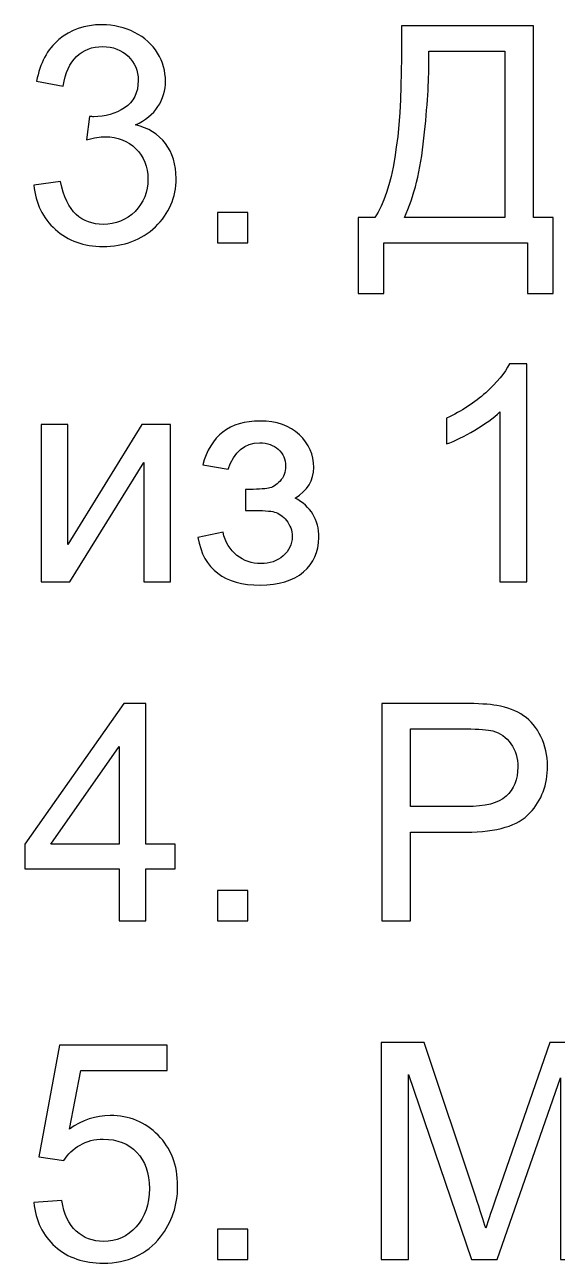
# Model space of a CAD drawing. Header units: centimetres. Extents: x 259 to 610, y 357 to 1252.
# Drawn here: x 290.07 to 296.27, y 1017.45 to 1031.85 of the extents above; entities that cross this region are included whole.
import ezdxf

# ---------------------------------------------------------------- set-up
doc = ezdxf.new("R2010")
doc.units = ezdxf.units.CM
doc.header["$MEASUREMENT"] = 0
doc.layers.add('layer 1', color=7, linetype='Continuous')

msp = doc.modelspace()

# ---------------------------------------------------------------- linework, layer by layer
at = {"layer": 'layer 1', "color": 250}
for points, knots in [([(290.17746, 1029.98143), (290.17746, 1029.98143), (290.4879, 1030.02376), (290.4879, 1030.02376), (290.4879, 1030.02376), (290.52377, 1029.84737), (290.58374, 1029.72037), (290.66899, 1029.64276), (290.66899, 1029.64276), (290.75425, 1029.56515), (290.8589, 1029.52634), (290.98296, 1029.52634), (290.98296, 1029.52634), (291.12995, 1029.52634), (291.25401, 1029.57691), (291.35397, 1029.67804), (291.35397, 1029.67804), (291.45392, 1029.77917), (291.5039, 1029.9044), (291.5039, 1030.05375), (291.5039, 1030.05375), (291.5039, 1030.19603), (291.45745, 1030.31362), (291.36396, 1030.40652), (291.36396, 1030.40652), (291.27107, 1030.49883), (291.15288, 1030.54528), (291.00883, 1030.54528), (291.00883, 1030.54528), (290.95004, 1030.54528), (290.87713, 1030.53352), (290.78952, 1030.51059), (290.78952, 1030.51059), (290.78952, 1030.51059), (290.82421, 1030.78223), (290.82421, 1030.78223), (290.82421, 1030.78223), (290.84479, 1030.77988), (290.86184, 1030.7787), (290.87419, 1030.7787), (290.87419, 1030.7787), (291.00707, 1030.7787), (291.12584, 1030.81339), (291.23226, 1030.88218), (291.23226, 1030.88218), (291.33809, 1030.95098), (291.39101, 1031.05681), (291.39101, 1031.19968), (291.39101, 1031.19968), (291.39101, 1031.31316), (291.3522, 1031.40723), (291.27518, 1031.4819), (291.27518, 1031.4819), (291.19816, 1031.55658), (291.09879, 1031.59362), (290.97708, 1031.59362), (290.97708, 1031.59362), (290.85596, 1031.59362), (290.75542, 1031.5554), (290.67487, 1031.47896), (290.67487, 1031.47896), (290.59432, 1031.40253), (290.54258, 1031.28788), (290.51965, 1031.13501), (290.51965, 1031.13501), (290.51965, 1031.13501), (290.20921, 1031.19145), (290.20921, 1031.19145), (290.20921, 1031.19145), (290.24742, 1031.39959), (290.33327, 1031.56128), (290.46791, 1031.67593), (290.46791, 1031.67593), (290.60196, 1031.79058), (290.76953, 1031.84762), (290.96944, 1031.84762), (290.96944, 1031.84762), (291.10702, 1031.84762), (291.23402, 1031.81822), (291.34985, 1031.75883), (291.34985, 1031.75883), (291.46627, 1031.70004), (291.55505, 1031.61949), (291.6162, 1031.51777), (291.6162, 1031.51777), (291.67793, 1031.41546), (291.70851, 1031.30728), (291.70851, 1031.19263), (291.70851, 1031.19263), (291.70851, 1031.08385), (291.67911, 1030.98508), (291.6209, 1030.89571), (291.6209, 1030.89571), (291.56211, 1030.80634), (291.47509, 1030.73519), (291.36044, 1030.68228), (291.36044, 1030.68228), (291.50978, 1030.64817), (291.62561, 1030.57644), (291.70851, 1030.46767), (291.70851, 1030.46767), (291.79082, 1030.35949), (291.83198, 1030.22308), (291.83198, 1030.06021), (291.83198, 1030.06021), (291.83198, 1029.83973), (291.75143, 1029.65217), (291.59092, 1029.49871), (291.59092, 1029.49871), (291.42981, 1029.34525), (291.22638, 1029.26882), (290.98061, 1029.26882), (290.98061, 1029.26882), (290.75895, 1029.26882), (290.57492, 1029.33526), (290.42852, 1029.46755), (290.42852, 1029.46755), (290.28153, 1029.59984), (290.19803, 1029.77094), (290.17746, 1029.98143)], [0, 0, 0, 0, 0.03225806, 0.03225806, 0.03225806, 0.03225806, 0.06451613, 0.06451613, 0.06451613, 0.06451613, 0.09677419, 0.09677419, 0.09677419, 0.09677419, 0.12903226, 0.12903226, 0.12903226, 0.12903226, 0.16129032, 0.16129032, 0.16129032, 0.16129032, 0.19354839, 0.19354839, 0.19354839, 0.19354839, 0.22580645, 0.22580645, 0.22580645, 0.22580645, 0.25806452, 0.25806452, 0.25806452, 0.25806452, 0.29032258, 0.29032258, 0.29032258, 0.29032258, 0.32258065, 0.32258065, 0.32258065, 0.32258065, 0.35483871, 0.35483871, 0.35483871, 0.35483871, 0.38709677, 0.38709677, 0.38709677, 0.38709677, 0.41935484, 0.41935484, 0.41935484, 0.41935484, 0.4516129, 0.4516129, 0.4516129, 0.4516129, 0.48387097, 0.48387097, 0.48387097, 0.48387097, 0.51612903, 0.51612903, 0.51612903, 0.51612903, 0.5483871, 0.5483871, 0.5483871, 0.5483871, 0.58064516, 0.58064516, 0.58064516, 0.58064516, 0.61290323, 0.61290323, 0.61290323, 0.61290323, 0.64516129, 0.64516129, 0.64516129, 0.64516129, 0.67741935, 0.67741935, 0.67741935, 0.67741935, 0.70967742, 0.70967742, 0.70967742, 0.70967742, 0.74193548, 0.74193548, 0.74193548, 0.74193548, 0.77419355, 0.77419355, 0.77419355, 0.77419355, 0.80645161, 0.80645161, 0.80645161, 0.80645161, 0.83870968, 0.83870968, 0.83870968, 0.83870968, 0.87096774, 0.87096774, 0.87096774, 0.87096774, 0.90322581, 0.90322581, 0.90322581, 0.90322581, 0.93548387, 0.93548387, 0.93548387, 0.93548387, 1, 1, 1, 1]), ([(294.45252, 1031.83703), (294.45252, 1031.83703), (295.99063, 1031.83703), (295.99063, 1031.83703), (295.99063, 1031.83703), (295.99063, 1031.83703), (295.99063, 1029.60748), (295.99063, 1029.60748), (295.99063, 1029.60748), (295.99063, 1029.60748), (296.21641, 1029.60748), (296.21641, 1029.60748), (296.21641, 1029.60748), (296.21641, 1029.60748), (296.21641, 1028.72201), (296.21641, 1028.72201), (296.21641, 1028.72201), (296.21641, 1028.72201), (295.92008, 1028.72201), (295.92008, 1028.72201), (295.92008, 1028.72201), (295.92008, 1028.72201), (295.92008, 1029.31115), (295.92008, 1029.31115), (295.92008, 1029.31115), (295.92008, 1029.31115), (294.24791, 1029.31115), (294.24791, 1029.31115), (294.24791, 1029.31115), (294.24791, 1029.31115), (294.24791, 1028.72201), (294.24791, 1028.72201), (294.24791, 1028.72201), (294.24791, 1028.72201), (293.95158, 1028.72201), (293.95158, 1028.72201), (293.95158, 1028.72201), (293.95158, 1028.72201), (293.95158, 1029.60748), (293.95158, 1029.60748), (293.95158, 1029.60748), (293.95158, 1029.60748), (294.14561, 1029.60748), (294.14561, 1029.60748), (294.14561, 1029.60748), (294.35022, 1029.9144), (294.45252, 1030.5347), (294.45252, 1031.46779), (294.45252, 1031.46779), (294.45252, 1031.46779), (294.45252, 1031.83703), (294.45252, 1031.83703)], [0, 0, 0, 0, 0.07142857, 0.07142857, 0.07142857, 0.07142857, 0.14285714, 0.14285714, 0.14285714, 0.14285714, 0.21428571, 0.21428571, 0.21428571, 0.21428571, 0.28571429, 0.28571429, 0.28571429, 0.28571429, 0.35714286, 0.35714286, 0.35714286, 0.35714286, 0.42857143, 0.42857143, 0.42857143, 0.42857143, 0.5, 0.5, 0.5, 0.5, 0.57142857, 0.57142857, 0.57142857, 0.57142857, 0.64285714, 0.64285714, 0.64285714, 0.64285714, 0.71428571, 0.71428571, 0.71428571, 0.71428571, 0.78571429, 0.78571429, 0.78571429, 0.78571429, 0.85714286, 0.85714286, 0.85714286, 0.85714286, 1, 1, 1, 1]), ([(295.65549, 1031.5407), (295.65549, 1031.5407), (294.77355, 1031.5407), (294.77355, 1031.5407), (294.77355, 1031.5407), (294.77355, 1031.5407), (294.77355, 1031.41135), (294.77355, 1031.41135), (294.77355, 1031.41135), (294.77355, 1031.19616), (294.75415, 1030.90159), (294.71534, 1030.52823), (294.71534, 1030.52823), (294.67712, 1030.15487), (294.60069, 1029.84796), (294.4878, 1029.60748), (294.4878, 1029.60748), (294.4878, 1029.60748), (295.65549, 1029.60748), (295.65549, 1029.60748), (295.65549, 1029.60748), (295.65549, 1029.60748), (295.65549, 1031.5407), (295.65549, 1031.5407)], [0, 0, 0, 0, 0.14285714, 0.14285714, 0.14285714, 0.14285714, 0.28571429, 0.28571429, 0.28571429, 0.28571429, 0.42857143, 0.42857143, 0.42857143, 0.42857143, 0.57142857, 0.57142857, 0.57142857, 0.57142857, 0.71428571, 0.71428571, 0.71428571, 0.71428571, 1, 1, 1, 1]), ([(292.31235, 1029.31115), (292.31235, 1029.31115), (292.31235, 1029.66393), (292.31235, 1029.66393), (292.31235, 1029.66393), (292.31235, 1029.66393), (292.66512, 1029.66393), (292.66512, 1029.66393), (292.66512, 1029.66393), (292.66512, 1029.66393), (292.66512, 1029.31115), (292.66512, 1029.31115), (292.66512, 1029.31115), (292.66512, 1029.31115), (292.31235, 1029.31115), (292.31235, 1029.31115)], [0, 0, 0, 0, 0.2, 0.2, 0.2, 0.2, 0.4, 0.4, 0.4, 0.4, 0.6, 0.6, 0.6, 0.6, 1, 1, 1, 1]), ([(295.91008, 1025.37004), (295.91008, 1025.37004), (295.59964, 1025.37004), (295.59964, 1025.37004), (295.59964, 1025.37004), (295.59964, 1025.37004), (295.59964, 1027.34677), (295.59964, 1027.34677), (295.59964, 1027.34677), (295.52497, 1027.27504), (295.42678, 1027.20389), (295.30566, 1027.13275), (295.30566, 1027.13275), (295.18454, 1027.06161), (295.07517, 1027.0081), (294.97875, 1026.97282), (294.97875, 1026.97282), (294.97875, 1026.97282), (294.97875, 1027.27268), (294.97875, 1027.27268), (294.97875, 1027.27268), (295.1522, 1027.35382), (295.30389, 1027.4526), (295.43383, 1027.56902), (295.43383, 1027.56902), (295.56377, 1027.68485), (295.65608, 1027.79715), (295.71017, 1027.90651), (295.71017, 1027.90651), (295.71017, 1027.90651), (295.91008, 1027.90651), (295.91008, 1027.90651), (295.91008, 1027.90651), (295.91008, 1027.90651), (295.91008, 1025.37004), (295.91008, 1025.37004)], [0, 0, 0, 0, 0.1, 0.1, 0.1, 0.1, 0.2, 0.2, 0.2, 0.2, 0.3, 0.3, 0.3, 0.3, 0.4, 0.4, 0.4, 0.4, 0.5, 0.5, 0.5, 0.5, 0.6, 0.6, 0.6, 0.6, 0.7, 0.7, 0.7, 0.7, 0.8, 0.8, 0.8, 0.8, 1, 1, 1, 1]), ([(290.26212, 1027.20095), (290.26212, 1027.20095), (290.57257, 1027.20095), (290.57257, 1027.20095), (290.57257, 1027.20095), (290.57257, 1027.20095), (290.57257, 1025.80454), (290.57257, 1025.80454), (290.57257, 1025.80454), (290.57257, 1025.80454), (291.43511, 1027.20095), (291.43511, 1027.20095), (291.43511, 1027.20095), (291.43511, 1027.20095), (291.76848, 1027.20095), (291.76848, 1027.20095), (291.76848, 1027.20095), (291.76848, 1027.20095), (291.76848, 1025.37004), (291.76848, 1025.37004), (291.76848, 1025.37004), (291.76848, 1025.37004), (291.45804, 1025.37004), (291.45804, 1025.37004), (291.45804, 1025.37004), (291.45804, 1025.37004), (291.45804, 1026.75763), (291.45804, 1026.75763), (291.45804, 1026.75763), (291.45804, 1026.75763), (290.59667, 1025.37004), (290.59667, 1025.37004), (290.59667, 1025.37004), (290.59667, 1025.37004), (290.26212, 1025.37004), (290.26212, 1025.37004), (290.26212, 1025.37004), (290.26212, 1025.37004), (290.26212, 1027.20095), (290.26212, 1027.20095)], [0, 0, 0, 0, 0.09090909, 0.09090909, 0.09090909, 0.09090909, 0.18181818, 0.18181818, 0.18181818, 0.18181818, 0.27272727, 0.27272727, 0.27272727, 0.27272727, 0.36363636, 0.36363636, 0.36363636, 0.36363636, 0.45454545, 0.45454545, 0.45454545, 0.45454545, 0.54545455, 0.54545455, 0.54545455, 0.54545455, 0.63636364, 0.63636364, 0.63636364, 0.63636364, 0.72727273, 0.72727273, 0.72727273, 0.72727273, 0.81818182, 0.81818182, 0.81818182, 0.81818182, 1, 1, 1, 1]), ([(292.63867, 1026.19907), (292.63867, 1026.19907), (292.63867, 1026.44248), (292.63867, 1026.44248), (292.63867, 1026.44248), (292.76919, 1026.44366), (292.85856, 1026.44895), (292.9056, 1026.45777), (292.9056, 1026.45777), (292.95323, 1026.46718), (292.9985, 1026.49422), (293.04083, 1026.54008), (293.04083, 1026.54008), (293.08317, 1026.58594), (293.10433, 1026.64298), (293.10433, 1026.71177), (293.10433, 1026.71177), (293.10433, 1026.79467), (293.0767, 1026.8617), (293.02084, 1026.91109), (293.02084, 1026.91109), (292.96499, 1026.96106), (292.89325, 1026.98576), (292.80447, 1026.98576), (292.80447, 1026.98576), (292.62985, 1026.98576), (292.50755, 1026.88345), (292.43758, 1026.67884), (292.43758, 1026.67884), (292.43758, 1026.67884), (292.14125, 1026.72823), (292.14125, 1026.72823), (292.14125, 1026.72823), (292.23297, 1027.06925), (292.45522, 1027.23976), (292.80682, 1027.23976), (292.80682, 1027.23976), (293.00203, 1027.23976), (293.1549, 1027.18684), (293.26602, 1027.08042), (293.26602, 1027.08042), (293.37715, 1026.974), (293.43241, 1026.847), (293.43241, 1026.69942), (293.43241, 1026.69942), (293.43241, 1026.55067), (293.3601, 1026.4319), (293.21604, 1026.34429), (293.21604, 1026.34429), (293.30835, 1026.2949), (293.37715, 1026.23199), (293.4236, 1026.15556), (293.4236, 1026.15556), (293.46946, 1026.07912), (293.49239, 1025.98858), (293.49239, 1025.88392), (293.49239, 1025.88392), (293.49239, 1025.71988), (293.43241, 1025.587), (293.31306, 1025.48469), (293.31306, 1025.48469), (293.19311, 1025.38239), (293.02613, 1025.33123), (292.81094, 1025.33123), (292.81094, 1025.33123), (292.39349, 1025.33123), (292.15125, 1025.51585), (292.08481, 1025.88509), (292.08481, 1025.88509), (292.08481, 1025.88509), (292.37761, 1025.94859), (292.37761, 1025.94859), (292.37761, 1025.94859), (292.40407, 1025.83218), (292.45757, 1025.74163), (292.53871, 1025.67754), (292.53871, 1025.67754), (292.61985, 1025.61346), (292.71216, 1025.58171), (292.81682, 1025.58171), (292.81682, 1025.58171), (292.92148, 1025.58171), (293.00849, 1025.6111), (293.07787, 1025.67049), (293.07787, 1025.67049), (293.14725, 1025.72928), (293.18194, 1025.80454), (293.18194, 1025.89627), (293.18194, 1025.89627), (293.18194, 1025.96741), (293.16019, 1026.02915), (293.11668, 1026.08206), (293.11668, 1026.08206), (293.07317, 1026.13498), (293.02672, 1026.1679), (292.97733, 1026.18084), (292.97733, 1026.18084), (292.92794, 1026.19436), (292.83857, 1026.20083), (292.70922, 1026.20083), (292.70922, 1026.20083), (292.69864, 1026.20083), (292.67512, 1026.20024), (292.63867, 1026.19907)], [0, 0, 0, 0, 0.03703704, 0.03703704, 0.03703704, 0.03703704, 0.07407407, 0.07407407, 0.07407407, 0.07407407, 0.11111111, 0.11111111, 0.11111111, 0.11111111, 0.14814815, 0.14814815, 0.14814815, 0.14814815, 0.18518519, 0.18518519, 0.18518519, 0.18518519, 0.22222222, 0.22222222, 0.22222222, 0.22222222, 0.25925926, 0.25925926, 0.25925926, 0.25925926, 0.2962963, 0.2962963, 0.2962963, 0.2962963, 0.33333333, 0.33333333, 0.33333333, 0.33333333, 0.37037037, 0.37037037, 0.37037037, 0.37037037, 0.40740741, 0.40740741, 0.40740741, 0.40740741, 0.44444444, 0.44444444, 0.44444444, 0.44444444, 0.48148148, 0.48148148, 0.48148148, 0.48148148, 0.51851852, 0.51851852, 0.51851852, 0.51851852, 0.55555556, 0.55555556, 0.55555556, 0.55555556, 0.59259259, 0.59259259, 0.59259259, 0.59259259, 0.62962963, 0.62962963, 0.62962963, 0.62962963, 0.66666667, 0.66666667, 0.66666667, 0.66666667, 0.7037037, 0.7037037, 0.7037037, 0.7037037, 0.74074074, 0.74074074, 0.74074074, 0.74074074, 0.77777778, 0.77777778, 0.77777778, 0.77777778, 0.81481481, 0.81481481, 0.81481481, 0.81481481, 0.85185185, 0.85185185, 0.85185185, 0.85185185, 0.88888889, 0.88888889, 0.88888889, 0.88888889, 0.92592593, 0.92592593, 0.92592593, 0.92592593, 1, 1, 1, 1]), ([(291.16876, 1021.42893), (291.16876, 1021.42893), (291.16876, 1022.03218), (291.16876, 1022.03218), (291.16876, 1022.03218), (291.16876, 1022.03218), (290.07162, 1022.03218), (290.07162, 1022.03218), (290.07162, 1022.03218), (290.07162, 1022.03218), (290.07162, 1022.31793), (290.07162, 1022.31793), (290.07162, 1022.31793), (290.07162, 1022.31793), (291.2252, 1023.95481), (291.2252, 1023.95481), (291.2252, 1023.95481), (291.2252, 1023.95481), (291.4792, 1023.95481), (291.4792, 1023.95481), (291.4792, 1023.95481), (291.4792, 1023.95481), (291.4792, 1022.31793), (291.4792, 1022.31793), (291.4792, 1022.31793), (291.4792, 1022.31793), (291.8214, 1022.31793), (291.8214, 1022.31793), (291.8214, 1022.31793), (291.8214, 1022.31793), (291.8214, 1022.03218), (291.8214, 1022.03218), (291.8214, 1022.03218), (291.8214, 1022.03218), (291.4792, 1022.03218), (291.4792, 1022.03218), (291.4792, 1022.03218), (291.4792, 1022.03218), (291.4792, 1021.42893), (291.4792, 1021.42893), (291.4792, 1021.42893), (291.4792, 1021.42893), (291.16876, 1021.42893), (291.16876, 1021.42893)], [0, 0, 0, 0, 0.08333333, 0.08333333, 0.08333333, 0.08333333, 0.16666667, 0.16666667, 0.16666667, 0.16666667, 0.25, 0.25, 0.25, 0.25, 0.33333333, 0.33333333, 0.33333333, 0.33333333, 0.41666667, 0.41666667, 0.41666667, 0.41666667, 0.5, 0.5, 0.5, 0.5, 0.58333333, 0.58333333, 0.58333333, 0.58333333, 0.66666667, 0.66666667, 0.66666667, 0.66666667, 0.75, 0.75, 0.75, 0.75, 0.83333333, 0.83333333, 0.83333333, 0.83333333, 1, 1, 1, 1]), ([(294.22322, 1021.42893), (294.22322, 1021.42893), (294.22322, 1023.95481), (294.22322, 1023.95481), (294.22322, 1023.95481), (294.22322, 1023.95481), (295.17689, 1023.95481), (295.17689, 1023.95481), (295.17689, 1023.95481), (295.34446, 1023.95481), (295.47264, 1023.94658), (295.56142, 1023.93071), (295.56142, 1023.93071), (295.68548, 1023.91013), (295.78955, 1023.87073), (295.87363, 1023.81311), (295.87363, 1023.81311), (295.95771, 1023.75491), (296.02532, 1023.67377), (296.07647, 1023.5697), (296.07647, 1023.5697), (296.12763, 1023.46563), (296.15291, 1023.35098), (296.15291, 1023.22574), (296.15291, 1023.22574), (296.15291, 1023.01172), (296.0847, 1022.83004), (295.94771, 1022.68188), (295.94771, 1022.68188), (295.8113, 1022.53312), (295.56377, 1022.45904), (295.20629, 1022.45904), (295.20629, 1022.45904), (295.20629, 1022.45904), (294.55836, 1022.45904), (294.55836, 1022.45904), (294.55836, 1022.45904), (294.55836, 1022.45904), (294.55836, 1021.42893), (294.55836, 1021.42893), (294.55836, 1021.42893), (294.55836, 1021.42893), (294.22322, 1021.42893), (294.22322, 1021.42893)], [0, 0, 0, 0, 0.08333333, 0.08333333, 0.08333333, 0.08333333, 0.16666667, 0.16666667, 0.16666667, 0.16666667, 0.25, 0.25, 0.25, 0.25, 0.33333333, 0.33333333, 0.33333333, 0.33333333, 0.41666667, 0.41666667, 0.41666667, 0.41666667, 0.5, 0.5, 0.5, 0.5, 0.58333333, 0.58333333, 0.58333333, 0.58333333, 0.66666667, 0.66666667, 0.66666667, 0.66666667, 0.75, 0.75, 0.75, 0.75, 0.83333333, 0.83333333, 0.83333333, 0.83333333, 1, 1, 1, 1]), ([(294.55836, 1022.75537), (294.55836, 1022.75537), (295.21099, 1022.75537), (295.21099, 1022.75537), (295.21099, 1022.75537), (295.42736, 1022.75537), (295.58023, 1022.79535), (295.67137, 1022.8759), (295.67137, 1022.8759), (295.76191, 1022.95645), (295.80719, 1023.06934), (295.80719, 1023.21575), (295.80719, 1023.21575), (295.80719, 1023.32099), (295.78073, 1023.41154), (295.72722, 1023.4868), (295.72722, 1023.4868), (295.67372, 1023.56205), (295.60316, 1023.61203), (295.51615, 1023.63614), (295.51615, 1023.63614), (295.4597, 1023.65084), (295.35563, 1023.65848), (295.20453, 1023.65848), (295.20453, 1023.65848), (295.20453, 1023.65848), (294.55836, 1023.65848), (294.55836, 1023.65848), (294.55836, 1023.65848), (294.55836, 1023.65848), (294.55836, 1022.75537), (294.55836, 1022.75537)], [0, 0, 0, 0, 0.11111111, 0.11111111, 0.11111111, 0.11111111, 0.22222222, 0.22222222, 0.22222222, 0.22222222, 0.33333333, 0.33333333, 0.33333333, 0.33333333, 0.44444444, 0.44444444, 0.44444444, 0.44444444, 0.55555556, 0.55555556, 0.55555556, 0.55555556, 0.66666667, 0.66666667, 0.66666667, 0.66666667, 0.77777778, 0.77777778, 0.77777778, 0.77777778, 1, 1, 1, 1]), ([(291.16876, 1022.31793), (291.16876, 1022.31793), (291.16876, 1023.45446), (291.16876, 1023.45446), (291.16876, 1023.45446), (291.16876, 1023.45446), (290.37678, 1022.31793), (290.37678, 1022.31793), (290.37678, 1022.31793), (290.37678, 1022.31793), (291.16876, 1022.31793), (291.16876, 1022.31793)], [0, 0, 0, 0, 0.25, 0.25, 0.25, 0.25, 0.5, 0.5, 0.5, 0.5, 1, 1, 1, 1]), ([(292.31235, 1021.42893), (292.31235, 1021.42893), (292.31235, 1021.78171), (292.31235, 1021.78171), (292.31235, 1021.78171), (292.31235, 1021.78171), (292.66512, 1021.78171), (292.66512, 1021.78171), (292.66512, 1021.78171), (292.66512, 1021.78171), (292.66512, 1021.42893), (292.66512, 1021.42893), (292.66512, 1021.42893), (292.66512, 1021.42893), (292.31235, 1021.42893), (292.31235, 1021.42893)], [0, 0, 0, 0, 0.2, 0.2, 0.2, 0.2, 0.4, 0.4, 0.4, 0.4, 0.6, 0.6, 0.6, 0.6, 1, 1, 1, 1]), ([(290.17746, 1018.15104), (290.17746, 1018.15104), (290.50201, 1018.17574), (290.50201, 1018.17574), (290.50201, 1018.17574), (290.52612, 1018.01757), (290.58197, 1017.89881), (290.66899, 1017.81884), (290.66899, 1017.81884), (290.75601, 1017.73947), (290.86243, 1017.69949), (290.98767, 1017.69949), (290.98767, 1017.69949), (291.13877, 1017.69949), (291.26519, 1017.75593), (291.36808, 1017.86823), (291.36808, 1017.86823), (291.47038, 1017.98112), (291.52154, 1018.13046), (291.52154, 1018.31626), (291.52154, 1018.31626), (291.52154, 1018.49323), (291.47274, 1018.63258), (291.37455, 1018.73489), (291.37455, 1018.73489), (291.27636, 1018.83719), (291.14642, 1018.88834), (290.98473, 1018.88834), (290.98473, 1018.88834), (290.88419, 1018.88834), (290.79423, 1018.86541), (290.71427, 1018.81955), (290.71427, 1018.81955), (290.63489, 1018.77369), (290.57257, 1018.71431), (290.52671, 1018.6414), (290.52671, 1018.6414), (290.52671, 1018.6414), (290.2339, 1018.68373), (290.2339, 1018.68373), (290.2339, 1018.68373), (290.2339, 1018.68373), (290.47732, 1019.98195), (290.47732, 1019.98195), (290.47732, 1019.98195), (290.47732, 1019.98195), (291.72968, 1019.98195), (291.72968, 1019.98195), (291.72968, 1019.98195), (291.72968, 1019.98195), (291.72968, 1019.68562), (291.72968, 1019.68562), (291.72968, 1019.68562), (291.72968, 1019.68562), (290.72485, 1019.68562), (290.72485, 1019.68562), (290.72485, 1019.68562), (290.72485, 1019.68562), (290.59021, 1019.00417), (290.59021, 1019.00417), (290.59021, 1019.00417), (290.74131, 1019.11059), (290.90006, 1019.16351), (291.06587, 1019.16351), (291.06587, 1019.16351), (291.28576, 1019.16351), (291.47156, 1019.08708), (291.62267, 1018.93421), (291.62267, 1018.93421), (291.77377, 1018.78134), (291.84962, 1018.58496), (291.84962, 1018.34507), (291.84962, 1018.34507), (291.84962, 1018.11635), (291.78318, 1017.9188), (291.6503, 1017.7524), (291.6503, 1017.7524), (291.48861, 1017.54779), (291.26754, 1017.44549), (290.98767, 1017.44549), (290.98767, 1017.44549), (290.75836, 1017.44549), (290.57139, 1017.51016), (290.42616, 1017.63893), (290.42616, 1017.63893), (290.28094, 1017.76769), (290.19803, 1017.9382), (290.17746, 1018.15104)], [0, 0, 0, 0, 0.04347826, 0.04347826, 0.04347826, 0.04347826, 0.08695652, 0.08695652, 0.08695652, 0.08695652, 0.13043478, 0.13043478, 0.13043478, 0.13043478, 0.17391304, 0.17391304, 0.17391304, 0.17391304, 0.2173913, 0.2173913, 0.2173913, 0.2173913, 0.26086957, 0.26086957, 0.26086957, 0.26086957, 0.30434783, 0.30434783, 0.30434783, 0.30434783, 0.34782609, 0.34782609, 0.34782609, 0.34782609, 0.39130435, 0.39130435, 0.39130435, 0.39130435, 0.43478261, 0.43478261, 0.43478261, 0.43478261, 0.47826087, 0.47826087, 0.47826087, 0.47826087, 0.52173913, 0.52173913, 0.52173913, 0.52173913, 0.56521739, 0.56521739, 0.56521739, 0.56521739, 0.60869565, 0.60869565, 0.60869565, 0.60869565, 0.65217391, 0.65217391, 0.65217391, 0.65217391, 0.69565217, 0.69565217, 0.69565217, 0.69565217, 0.73913043, 0.73913043, 0.73913043, 0.73913043, 0.7826087, 0.7826087, 0.7826087, 0.7826087, 0.82608696, 0.82608696, 0.82608696, 0.82608696, 0.86956522, 0.86956522, 0.86956522, 0.86956522, 0.91304348, 0.91304348, 0.91304348, 0.91304348, 1, 1, 1, 1]), ([(294.21616, 1017.48782), (294.21616, 1017.48782), (294.21616, 1020.0137), (294.21616, 1020.0137), (294.21616, 1020.0137), (294.21616, 1020.0137), (294.71711, 1020.0137), (294.71711, 1020.0137), (294.71711, 1020.0137), (294.71711, 1020.0137), (295.31448, 1018.22571), (295.31448, 1018.22571), (295.31448, 1018.22571), (295.36974, 1018.05932), (295.40972, 1017.93467), (295.43501, 1017.85177), (295.43501, 1017.85177), (295.46382, 1017.94349), (295.50909, 1018.07872), (295.57024, 1018.25687), (295.57024, 1018.25687), (295.57024, 1018.25687), (296.17819, 1020.0137), (296.17819, 1020.0137), (296.17819, 1020.0137), (296.17819, 1020.0137), (296.62563, 1020.0137), (296.62563, 1020.0137), (296.62563, 1020.0137), (296.62563, 1020.0137), (296.62563, 1017.48782), (296.62563, 1017.48782), (296.62563, 1017.48782), (296.62563, 1017.48782), (296.3046, 1017.48782), (296.3046, 1017.48782), (296.3046, 1017.48782), (296.3046, 1017.48782), (296.3046, 1019.60095), (296.3046, 1019.60095), (296.3046, 1019.60095), (296.3046, 1019.60095), (295.5673, 1017.48782), (295.5673, 1017.48782), (295.5673, 1017.48782), (295.5673, 1017.48782), (295.26626, 1017.48782), (295.26626, 1017.48782), (295.26626, 1017.48782), (295.26626, 1017.48782), (294.53719, 1019.63976), (294.53719, 1019.63976), (294.53719, 1019.63976), (294.53719, 1019.63976), (294.53719, 1017.48782), (294.53719, 1017.48782), (294.53719, 1017.48782), (294.53719, 1017.48782), (294.21616, 1017.48782), (294.21616, 1017.48782)], [0, 0, 0, 0, 0.0625, 0.0625, 0.0625, 0.0625, 0.125, 0.125, 0.125, 0.125, 0.1875, 0.1875, 0.1875, 0.1875, 0.25, 0.25, 0.25, 0.25, 0.3125, 0.3125, 0.3125, 0.3125, 0.375, 0.375, 0.375, 0.375, 0.4375, 0.4375, 0.4375, 0.4375, 0.5, 0.5, 0.5, 0.5, 0.5625, 0.5625, 0.5625, 0.5625, 0.625, 0.625, 0.625, 0.625, 0.6875, 0.6875, 0.6875, 0.6875, 0.75, 0.75, 0.75, 0.75, 0.8125, 0.8125, 0.8125, 0.8125, 0.875, 0.875, 0.875, 0.875, 1, 1, 1, 1]), ([(292.31235, 1017.48782), (292.31235, 1017.48782), (292.31235, 1017.8406), (292.31235, 1017.8406), (292.31235, 1017.8406), (292.31235, 1017.8406), (292.66512, 1017.8406), (292.66512, 1017.8406), (292.66512, 1017.8406), (292.66512, 1017.8406), (292.66512, 1017.48782), (292.66512, 1017.48782), (292.66512, 1017.48782), (292.66512, 1017.48782), (292.31235, 1017.48782), (292.31235, 1017.48782)], [0, 0, 0, 0, 0.2, 0.2, 0.2, 0.2, 0.4, 0.4, 0.4, 0.4, 0.6, 0.6, 0.6, 0.6, 1, 1, 1, 1])]:
    msp.add_open_spline(points, degree=3, knots=knots, dxfattribs=at)

doc.saveas('drawing.dxf')
